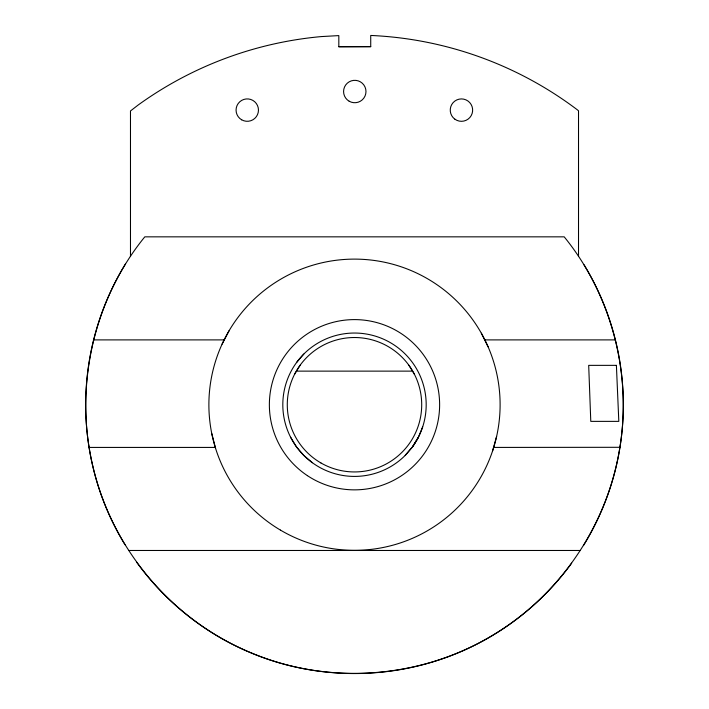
<?xml version="1.0" encoding="UTF-8"?>
<svg xmlns="http://www.w3.org/2000/svg" width="709" height="709" viewBox="0 0 709 709"><rect width="100%" height="100%" fill="white"/><g stroke="black" fill="none" stroke-linecap="round" stroke-linejoin="round"><path stroke-width="1.06" d="M619.932 447.299C631.852 373.448 611.504 294.926 564.204 236.841L144.804 236.841C93.163 300.111 73.887 387.69 92.985 466.974C112.235 549.475 172.792 620.659 251.146 652.892C329.206 685.807 422.387 678.655 494.519 634.209C560.863 593.974 607.852 523.951 619.932 447.299L493.553 447.423M492.533 451.092L496.619 436.416M418.372 437.276L412.496 446.865A71.689 71.689 0 0 0 365.711 333.921A71.689 71.689 0 0 0 286.321 426.88A71.689 71.689 0 0 0 405.193 455.417L412.541 446.892L418.381 437.276L422.679 426.88M222.068 344.184L229.122 330.669M294.616 374.219L300.129 365.224M296.504 362.591L303.807 354.039M405.193 455.417L412.496 446.865M578.517 256.498L578.517 110.781L577.091 109.629A369.637 369.637 0 0 0 370.727 35.45L370.727 46.652L338.822 46.794L338.822 35.601L321.301 36.584A369.637 369.637 0 0 0 138.122 105.047L130.483 110.959L130.483 256.49M370.727 46.652L338.822 46.652M93.668 339.895L224.31 339.895M484.664 339.895L615.297 339.895M296.513 371.126L412.487 371.126M89.13 447.423L215.341 447.423M128.834 550.476L580.192 550.476M312.368 462.72L303.798 455.426L296.451 446.909L290.628 437.276M408.871 365.224L414.384 374.219M481.322 333.177L488.102 346.825M211.778 433.589L215.571 448.345M583.986 264.714A268.826 268.826 0 0 1 583.436 545.629M571.676 563.159A268.826 268.826 0 0 1 136.713 562.317M125.014 544.742A268.826 268.826 0 0 1 125.564 263.819M616.396 365.357L588.692 365.357L590.783 421.368L618.815 421.368L616.396 365.357M241.663 119.803A11.202 11.202 0 0 0 258.466 110.099A11.202 11.202 0 0 0 241.663 100.403A11.202 11.202 0 0 0 241.663 119.803M349.174 101.227A11.202 11.202 0 0 0 365.977 91.532A11.202 11.202 0 0 0 349.174 81.827A11.202 11.202 0 0 0 349.174 101.227M454.912 119.209A11.202 11.202 0 0 0 472.593 111.224A11.202 11.202 0 0 0 456.835 99.907A11.202 11.202 0 0 0 454.912 119.209M280.445 530.102A145.611 145.611 0 0 0 500.102 406.168A145.611 145.611 0 0 0 282.953 277.901A145.611 145.611 0 0 0 280.445 530.102M307.387 475.633A85.124 85.124 0 0 0 439.456 410.068A85.124 85.124 0 0 0 316.648 328.48A85.124 85.124 0 0 0 307.387 475.633M320.893 462.933A67.204 67.204 0 0 0 421.704 404.724A67.204 67.204 0 0 0 320.893 346.524A67.204 67.204 0 0 0 320.893 462.933"/></g></svg>
